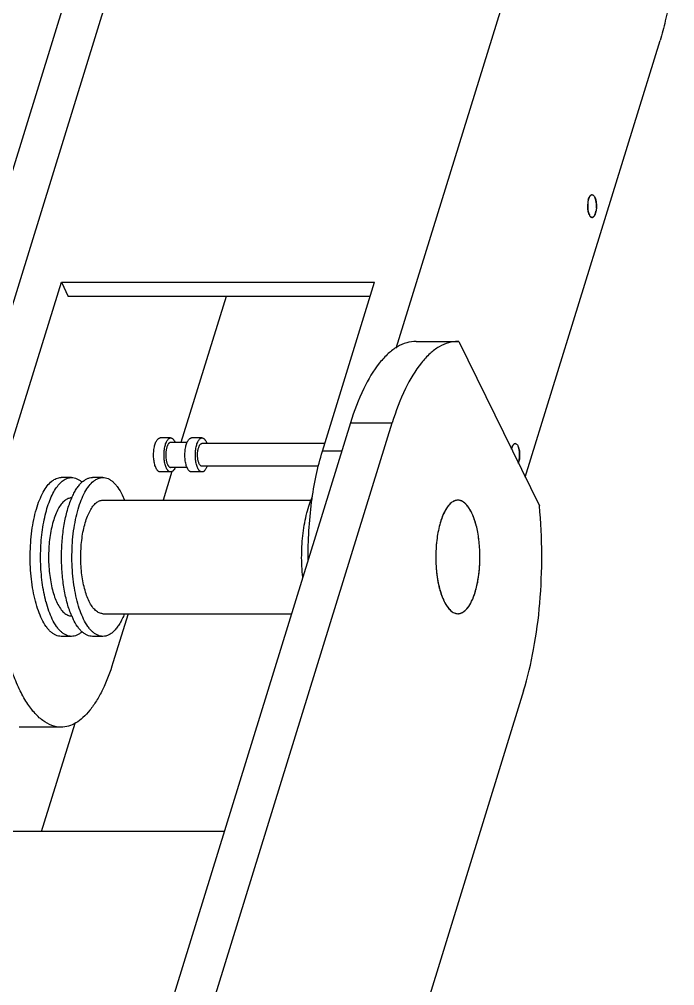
# Model space of a CAD drawing. Header units: inches. Extents: x 0 to 22, y 0 to 17.
# Drawn here: x 16.377 to 17.515, y 12.394 to 14.071 of the extents above; entities that cross this region are included whole.
import ezdxf

# ---------------------------------------------------------------- set-up
doc = ezdxf.new("R2010")
doc.units = ezdxf.units.IN
doc.header["$LTSCALE"] = 1.21
doc.header["$MEASUREMENT"] = 0
doc.layers.get('0').update_dxf_attribs({"linetype": 'CONTINUOUS'})
doc.layers.add('02___PRT_ALL_AXES', color=7, linetype='CONTINUOUS')

msp = doc.modelspace()

# ---------------------------------------------------------------- linework, layer by layer
at = {"color": 7, "linetype": 'Continuous'}
for p, q in [((16.5484, 14.4011), (16.2698, 13.4996)), ((16.2873, 13.3217), (16.6209, 14.4011)), ((17.3099, 14.4011), (17.0313, 13.4996)), ((17.2559, 13.2766), (17.49, 14.034)), ((17.3689, 13.765), (17.3694, 13.7654)), ((17.3746, 13.7653), (17.3741, 13.7658)), ((17.3653, 13.7569), (17.3666, 13.7611)), ((17.3794, 13.751), (17.3786, 13.7566)), ((17.3653, 13.7371), (17.3644, 13.7427)), ((17.3772, 13.7327), (17.3785, 13.7368)), ((17.3698, 13.728), (17.3692, 13.7285)), ((17.3745, 13.7283), (17.3749, 13.7288)), ((16.3598, 13.3217), (16.4504, 13.6147)), ((16.4504, 13.6147), (16.9943, 13.6147)), ((16.4504, 13.6147), (16.4624, 13.5902)), ((16.9038, 13.3217), (16.9943, 13.6147)), ((16.9868, 13.5902), (16.4624, 13.5902)), ((16.7364, 13.5902), (16.6581, 13.3368)), ((17.0664, 13.5122), (17.1389, 13.5122)), ((17.1404, 13.5121), (17.1389, 13.5122)), ((17.1404, 13.5121), (17.2804, 13.2267)), ((16.9523, 13.3706), (16.6144, 12.2771)), ((16.6869, 12.2771), (17.0248, 13.3706)), ((16.9523, 13.3706), (17.0248, 13.3706)), ((17.232, 13.3254), (17.2332, 13.3293)), ((17.2355, 13.3332), (17.2359, 13.3337)), ((17.2412, 13.3335), (17.2407, 13.334)), ((16.9372, 13.3217), (16.9038, 13.3217)), ((17.246, 13.3193), (17.2452, 13.3249)), ((17.2453, 13.3061), (17.2461, 13.3117)), ((17.2439, 13.3011), (17.2451, 13.3051)), ((16.6425, 13.2862), (16.6271, 13.2366)), ((16.5663, 13.0397), (16.54, 12.9546)), ((17.253, 12.9056), (16.6714, 11.0236)), ((16.4161, 12.6616), (16.4742, 12.8498)), ((16.7332, 12.6616), (16.2674, 12.6616))]:
    msp.add_line(p, q, dxfattribs=at)
for centre, radius, start, end in [((17.4136, 13.7469), 0.0494, 176.1016, 177.6154), ((17.4144, 13.7469), 0.0501, 177.6037, 183.8912), ((17.4006, 13.7488), 0.0362, 167.0204, 168.6021), ((17.3849, 13.7537), 0.0197, 155.5341, 157.9069), ((17.3459, 13.7494), 0.0335, 12.495, 14.5905), ((17.3317, 13.747), 0.0479, 3.8976, 4.7703), ((17.3294, 13.7469), 0.0502, 357.611, 3.8845), ((17.4124, 13.7468), 0.0481, 183.9052, 184.7733), ((17.3983, 13.7445), 0.0339, 192.4914, 194.5663), ((17.3591, 13.74), 0.0195, 335.5256, 337.9179), ((17.3435, 13.7449), 0.0359, 347.013, 348.6078), ((17.3307, 13.7468), 0.0489, 356.0963, 357.6246), ((17.2515, 13.3219), 0.0197, 155.5341, 157.9069), ((17.2124, 13.3176), 0.0335, 12.495, 14.5905), ((17.1983, 13.3153), 0.0479, 3.8976, 4.7703), ((17.1959, 13.3151), 0.0502, 357.611, 3.8845), ((17.1973, 13.3151), 0.0489, 356.0963, 357.6246), ((17.2101, 13.3132), 0.0359, 347.013, 348.6078), ((16.5835, 13.0854), 0.1253, 203.3513, 206.1196)]:
    msp.add_arc(centre, radius, start, end, dxfattribs=at)
for points, knots in [([(17.3999, 14.5128), (17.4054, 14.5128), (17.4169, 14.5106), (17.433, 14.5014), (17.4481, 14.4867), (17.4622, 14.4669), (17.475, 14.4425), (17.4864, 14.4137), (17.4961, 14.3811), (17.5069, 14.3322), (17.5148, 14.2664), (17.5157, 14.1857), (17.5093, 14.119), (17.4997, 14.0688), (17.4935, 14.0452), (17.49, 14.034)], [0, 0, 0, 0, 0.031168, 0.065458, 0.105061, 0.15109, 0.203852, 0.263113, 0.328275, 0.398482, 0.54968, 0.707161, 0.860537, 0.932589, 1, 1, 1, 1]), ([(17.3719, 13.7666), (17.3711, 13.7666), (17.3697, 13.7659), (17.3684, 13.7644), (17.367, 13.7622), (17.3656, 13.7584), (17.3645, 13.7532), (17.3641, 13.7474), (17.3644, 13.7415), (17.3654, 13.7362), (17.3665, 13.7329), (17.3672, 13.7315)], [0, 0, 0, 0, 0.0656, 0.106995, 0.155695, 0.274638, 0.417297, 0.573408, 0.730594, 0.876424, 1, 1, 1, 1]), ([(17.3669, 13.7618), (17.3671, 13.7622), (17.3676, 13.7633), (17.3683, 13.7643), (17.3689, 13.765)], [0, 0, 0, 0, 0.278236, 1, 1, 1, 1]), ([(17.3694, 13.7654), (17.3697, 13.7658), (17.3705, 13.7663), (17.3715, 13.7666), (17.3719, 13.7666)], [0, 0, 0, 0, 0.533015, 1, 1, 1, 1]), ([(17.3719, 13.7666), (17.3724, 13.7666), (17.3733, 13.7663), (17.3746, 13.7654), (17.3757, 13.7641), (17.3764, 13.7629), (17.3767, 13.7623)], [0, 0, 0, 0, 0.195453, 0.417887, 0.684137, 1, 1, 1, 1]), ([(17.3767, 13.7623), (17.3774, 13.7609), (17.3785, 13.7576), (17.3794, 13.7522), (17.3797, 13.7464), (17.3793, 13.7406), (17.3783, 13.7353), (17.3769, 13.7316), (17.3754, 13.7293), (17.3744, 13.7281), (17.3732, 13.7274), (17.3723, 13.7272), (17.3719, 13.7272)], [0, 0, 0, 0, 0.123478, 0.269116, 0.426163, 0.582115, 0.724639, 0.843461, 0.892109, 0.933463, 0.968606, 1, 1, 1, 1]), ([(17.3783, 13.7578), (17.3782, 13.7582), (17.3778, 13.7598), (17.3772, 13.7613), (17.3767, 13.7623)], [0, 0, 0, 0, 0.270242, 1, 1, 1, 1]), ([(17.3672, 13.7315), (17.367, 13.7318), (17.3663, 13.7332), (17.3659, 13.7348), (17.3656, 13.7359)], [0, 0, 0, 0, 0.229327, 1, 1, 1, 1]), ([(17.3672, 13.7315), (17.3675, 13.7308), (17.3681, 13.7297), (17.3693, 13.7283), (17.3705, 13.7274), (17.3715, 13.7272), (17.3719, 13.7272)], [0, 0, 0, 0, 0.315305, 0.582027, 0.804619, 1, 1, 1, 1]), ([(17.3749, 13.7288), (17.3751, 13.729), (17.3759, 13.7299), (17.3765, 13.731), (17.3769, 13.7319)], [0, 0, 0, 0, 0.222612, 1, 1, 1, 1]), ([(17.3719, 13.7272), (17.3716, 13.7272), (17.3708, 13.7273), (17.3701, 13.7277), (17.3698, 13.728)], [0, 0, 0, 0, 0.475354, 1, 1, 1, 1]), ([(17.3719, 13.7272), (17.3721, 13.7272), (17.3731, 13.7273), (17.3739, 13.7278), (17.3745, 13.7283)], [0, 0, 0, 0, 0.231063, 1, 1, 1, 1]), ([(17.0664, 13.5122), (17.0609, 13.5122), (17.0494, 13.5104), (17.0329, 13.503), (17.0171, 13.4909), (16.9958, 13.4677), (16.9722, 13.4274), (16.9586, 13.391), (16.9523, 13.3706)], [0, 0, 0, 0, 0.085897, 0.177554, 0.279417, 0.394415, 0.668116, 1, 1, 1, 1]), ([(17.1389, 13.5122), (17.1334, 13.5122), (17.122, 13.5104), (17.1055, 13.503), (17.0896, 13.4909), (17.0683, 13.4677), (17.0447, 13.4274), (17.0311, 13.391), (17.0248, 13.3706)], [0, 0, 0, 0, 0.085897, 0.177554, 0.279417, 0.394415, 0.668116, 1, 1, 1, 1]), ([(16.6693, 13.292), (16.6688, 13.293), (16.6679, 13.2952), (16.6668, 13.2988), (16.666, 13.3027), (16.6653, 13.3069), (16.665, 13.3114), (16.6649, 13.3159), (16.6651, 13.3204), (16.6655, 13.3248), (16.6662, 13.3289), (16.6672, 13.3328), (16.6683, 13.3362), (16.6697, 13.3391), (16.6711, 13.3415), (16.6726, 13.343), (16.6738, 13.3439), (16.6746, 13.3443), (16.6755, 13.3446), (16.6761, 13.3446), (16.6764, 13.3446)], [0, 0, 0, 0, 0.058449, 0.123508, 0.194155, 0.269115, 0.346943, 0.426092, 0.504966, 0.581979, 0.655611, 0.72447, 0.787357, 0.843355, 0.891958, 0.933277, 0.951537, 0.968491, 0.984497, 1, 1, 1, 1]), ([(16.6898, 13.2997), (16.6895, 13.3004), (16.6889, 13.3018), (16.6882, 13.3042), (16.6876, 13.3068), (16.687, 13.3107), (16.6868, 13.3156), (16.6871, 13.3206), (16.6878, 13.3243), (16.6884, 13.3269), (16.6892, 13.3292), (16.69, 13.3311), (16.691, 13.3327), (16.6921, 13.3339), (16.6931, 13.3345), (16.694, 13.3348), (16.6944, 13.3348), (16.6946, 13.3348)], [0, 0, 0, 0, 0.058462, 0.12354, 0.194204, 0.269183, 0.426126, 0.581977, 0.655628, 0.724504, 0.787406, 0.843419, 0.892034, 0.933363, 0.968483, 0.984493, 1, 1, 1, 1]), ([(17.2385, 13.3348), (17.2378, 13.3348), (17.2363, 13.3342), (17.2345, 13.3321), (17.233, 13.3291), (17.2323, 13.3267), (17.232, 13.3254)], [0, 0, 0, 0, 0.168407, 0.38352, 0.661994, 1, 1, 1, 1]), ([(17.2335, 13.3301), (17.2337, 13.3304), (17.2342, 13.3315), (17.2349, 13.3326), (17.2355, 13.3332)], [0, 0, 0, 0, 0.278236, 1, 1, 1, 1]), ([(17.2359, 13.3337), (17.2363, 13.334), (17.2371, 13.3346), (17.2381, 13.3348), (17.2385, 13.3348)], [0, 0, 0, 0, 0.533015, 1, 1, 1, 1]), ([(17.2385, 13.3348), (17.2389, 13.3348), (17.2399, 13.3346), (17.2411, 13.3337), (17.2423, 13.3323), (17.243, 13.3312), (17.2433, 13.3305)], [0, 0, 0, 0, 0.195453, 0.417887, 0.684137, 1, 1, 1, 1]), ([(17.2433, 13.3305), (17.2437, 13.3296), (17.2445, 13.3275), (17.2457, 13.3227), (17.2464, 13.3161), (17.246, 13.3095), (17.245, 13.3045), (17.2443, 13.3022), (17.2439, 13.3011)], [0, 0, 0, 0, 0.104209, 0.22337, 0.490138, 0.762225, 0.887667, 1, 1, 1, 1]), ([(17.2449, 13.3261), (17.2448, 13.3265), (17.2443, 13.328), (17.2438, 13.3295), (17.2433, 13.3305)], [0, 0, 0, 0, 0.270242, 1, 1, 1, 1]), ([(16.4499, 12.8429), (16.4445, 12.8429), (16.433, 12.8451), (16.4169, 12.8543), (16.4017, 12.869), (16.3877, 12.8887), (16.3749, 12.9132), (16.3635, 12.942), (16.3537, 12.9746), (16.343, 13.0234), (16.3351, 13.0893), (16.3342, 13.17), (16.3406, 13.2367), (16.3502, 13.2869), (16.3564, 13.3105), (16.3598, 13.3217)], [0, 0, 0, 0, 0.031168, 0.065458, 0.105061, 0.15109, 0.203852, 0.263113, 0.328275, 0.398482, 0.54968, 0.707161, 0.860537, 0.932589, 1, 1, 1, 1]), ([(16.8789, 13.1334), (16.8787, 13.1667), (16.8815, 13.2158), (16.8921, 13.2785), (16.8995, 13.3078), (16.9038, 13.3217)], [0, 0, 0, 0, 0.524201, 0.771146, 1, 1, 1, 1]), ([(16.6946, 13.2954), (16.6944, 13.2954), (16.6939, 13.2955), (16.6933, 13.2957), (16.6926, 13.2961), (16.6918, 13.2967), (16.6908, 13.2979), (16.6901, 13.2991), (16.6898, 13.2997)], [0, 0, 0, 0, 0.096244, 0.196144, 0.302896, 0.418938, 0.684605, 1, 1, 1, 1]), ([(16.6764, 13.2856), (16.6761, 13.2856), (16.6755, 13.2857), (16.6745, 13.286), (16.6735, 13.2865), (16.6726, 13.2872), (16.6717, 13.2882), (16.6705, 13.2897), (16.6698, 13.291), (16.6693, 13.292)], [0, 0, 0, 0, 0.096203, 0.196063, 0.302766, 0.418767, 0.545741, 0.684731, 1, 1, 1, 1]), ([(16.4684, 13.2406), (16.4696, 13.2433), (16.472, 13.2484), (16.4761, 13.2555), (16.4803, 13.2616), (16.4848, 13.2667), (16.4895, 13.2708), (16.4943, 13.2737), (16.4993, 13.2755), (16.5027, 13.2759), (16.5043, 13.2759)], [0, 0, 0, 0, 0.166942, 0.320771, 0.46132, 0.588894, 0.704391, 0.809501, 0.906849, 1, 1, 1, 1]), ([(16.4684, 13.0357), (16.4654, 13.0426), (16.4602, 13.0579), (16.4548, 13.0827), (16.4514, 13.1098), (16.4503, 13.1381), (16.4514, 13.1665), (16.4548, 13.1936), (16.4602, 13.2184), (16.4654, 13.2336), (16.4684, 13.2406)], [0, 0, 0, 0, 0.108491, 0.23078, 0.36286, 0.500004, 0.637148, 0.769229, 0.891519, 1, 1, 1, 1]), ([(16.4986, 13.061), (16.497, 13.0644), (16.494, 13.0717), (16.4904, 13.0836), (16.4875, 13.0968), (16.4855, 13.1109), (16.4843, 13.1257), (16.484, 13.1407), (16.4846, 13.1557), (16.4861, 13.1703), (16.4884, 13.1842), (16.4915, 13.1969), (16.4954, 13.2083), (16.4998, 13.2181), (16.5041, 13.2249), (16.5079, 13.2293), (16.5114, 13.2326), (16.5153, 13.2351), (16.5194, 13.2364), (16.5215, 13.2366), (16.5224, 13.2366)], [0, 0, 0, 0, 0.05845, 0.123513, 0.194163, 0.269126, 0.346957, 0.426109, 0.504986, 0.582002, 0.655638, 0.724499, 0.787388, 0.843389, 0.891994, 0.913553, 0.933377, 0.96849, 0.984496, 1, 1, 1, 1]), ([(17.253, 12.9056), (17.2603, 12.9293), (17.2722, 12.9798), (17.2825, 13.0591), (17.2858, 13.1424), (17.2831, 13.1988), (17.2804, 13.2267)], [0, 0, 0, 0, 0.228842, 0.478916, 0.73974, 1, 1, 1, 1]), ([(16.5224, 13.0397), (16.5214, 13.0397), (16.5192, 13.04), (16.5159, 13.041), (16.5128, 13.0428), (16.5085, 13.0462), (16.5034, 13.0522), (16.5002, 13.0579), (16.4986, 13.061)], [0, 0, 0, 0, 0.096243, 0.196144, 0.302894, 0.41894, 0.684601, 1, 1, 1, 1]), ([(16.5043, 13.0003), (16.5028, 13.0003), (16.4997, 13.0007), (16.4952, 13.0022), (16.4908, 13.0046), (16.4864, 13.008), (16.4823, 13.0123), (16.4767, 13.0195), (16.4731, 13.0258), (16.471, 13.0302)], [0, 0, 0, 0, 0.096203, 0.196063, 0.302766, 0.418767, 0.545741, 0.684731, 1, 1, 1, 1]), ([(16.54, 12.9546), (16.535, 12.9385), (16.5266, 12.9158), (16.512, 12.8888), (16.5007, 12.8726), (16.4888, 12.8596), (16.4763, 12.8501), (16.4633, 12.8442), (16.4543, 12.8429), (16.4499, 12.8429)], [0, 0, 0, 0, 0.331745, 0.476243, 0.60576, 0.72071, 0.822537, 0.914128, 1, 1, 1, 1])]:
    msp.add_open_spline(points, degree=3, knots=knots, dxfattribs=at)
at = {"layer": '02___PRT_ALL_AXES', "color": 7, "linetype": 'Continuous'}
for p, q in [((16.6402, 13.3446), (16.622, 13.3446)), ((16.6687, 13.3368), (16.6402, 13.3368)), ((16.6946, 13.3446), (16.6764, 13.3446)), ((16.9078, 13.3348), (16.6946, 13.3348)), ((16.7017, 13.3383), (16.7031, 13.3348)), ((16.897, 13.2954), (16.6946, 13.2954)), ((16.6402, 13.2856), (16.622, 13.2856)), ((16.6687, 13.2935), (16.6402, 13.2935)), ((16.6946, 13.2856), (16.6764, 13.2856)), ((16.4681, 13.2759), (16.4499, 13.2759)), ((16.5224, 13.2759), (16.5043, 13.2759)), ((16.5558, 13.2461), (16.5599, 13.2368)), ((16.4686, 13.2405), (16.4681, 13.2405)), ((16.5224, 13.2366), (16.884, 13.2366)), ((17.1688, 13.0765), (17.1689, 13.077)), ((16.4238, 13.0602), (16.4237, 13.0605)), ((16.4238, 13.0602), (16.4237, 13.0605)), ((16.4686, 13.0358), (16.4681, 13.0358)), ((16.5224, 13.0397), (16.85, 13.0397)), ((16.4681, 13.0003), (16.4499, 13.0003)), ((16.5224, 13.0003), (16.5043, 13.0003)), ((16.4499, 12.8429), (16.3774, 12.8429))]:
    msp.add_line(p, q, dxfattribs=at)
for centre, radius, start, end in [((16.6229, 13.3263), 0.0272, 22.823, 26.1119), ((17.1403, 13.2173), 0.0195, 113.9996, 118.1483), ((17.1278, 13.2049), 0.0353, 42.3932, 45.5535), ((17.1595, 13.1968), 0.0478, 142.1873, 143.6403), ((17.0901, 13.1796), 0.0809, 26.1349, 27.0684), ((17.0863, 13.1778), 0.0851, 25.232, 26.1344), ((17.2087, 13.1701), 0.104, 157.5167, 157.8688), ((17.0226, 13.1543), 0.1531, 14.7191, 15.9075), ((17.2764, 13.149), 0.1749, 167.0192, 167.2682), ((17.3344, 13.1394), 0.2337, 174.1516, 174.656), ((16.9575, 13.141), 0.2196, 7.0525, 7.9141), ((17.3529, 13.1381), 0.2523, 180.5362, 181.202), ((16.9266, 13.1382), 0.2507, 0.5351, 1.2053), ((16.9447, 13.1368), 0.2325, 354.1501, 354.6572), ((17.3214, 13.1354), 0.2207, 187.0578, 187.915), ((17.2564, 13.1223), 0.1544, 194.716, 195.8952), ((17.0023, 13.1271), 0.174, 347.0198, 347.2701), ((17.1999, 13.1025), 0.0944, 202.8401, 205.2205), ((17.1904, 13.098), 0.084, 205.2316, 207.0454), ((17.1815, 13.0935), 0.074, 207.025, 209.8253), ((17.1501, 13.0716), 0.0356, 222.4248, 225.5631), ((17.1185, 13.0793), 0.0475, 322.1837, 323.6448), ((17.1389, 13.0546), 0.0149, 269.2499, 269.9993), ((17.1376, 13.0589), 0.0194, 293.9788, 298.1542)]:
    msp.add_arc(centre, radius, start, end, dxfattribs=at)
for points, knots in [([(16.6149, 13.292), (16.6144, 13.293), (16.6135, 13.2952), (16.6124, 13.2988), (16.6116, 13.3027), (16.6109, 13.3069), (16.6106, 13.3114), (16.6105, 13.3159), (16.6107, 13.3204), (16.6111, 13.3248), (16.6118, 13.3289), (16.6128, 13.3328), (16.6139, 13.3362), (16.6153, 13.3391), (16.6168, 13.3415), (16.6182, 13.343), (16.6194, 13.3439), (16.6202, 13.3443), (16.6211, 13.3446), (16.6217, 13.3446), (16.622, 13.3446)], [0, 0, 0, 0, 0.058449, 0.123508, 0.194155, 0.269115, 0.346943, 0.426092, 0.504966, 0.581979, 0.655611, 0.72447, 0.787357, 0.843355, 0.891958, 0.933277, 0.951537, 0.968491, 0.984497, 1, 1, 1, 1]), ([(16.633, 13.292), (16.6325, 13.293), (16.6316, 13.2952), (16.6306, 13.2988), (16.6297, 13.3027), (16.6291, 13.3069), (16.6287, 13.3114), (16.6286, 13.3159), (16.6288, 13.3204), (16.6293, 13.3248), (16.63, 13.3289), (16.6309, 13.3328), (16.632, 13.3362), (16.6334, 13.3391), (16.6349, 13.3415), (16.6363, 13.343), (16.6375, 13.3439), (16.6384, 13.3443), (16.6393, 13.3446), (16.6399, 13.3446), (16.6402, 13.3446)], [0, 0, 0, 0, 0.058449, 0.123508, 0.194155, 0.269115, 0.346943, 0.426092, 0.504966, 0.581979, 0.655611, 0.72447, 0.787357, 0.843356, 0.891958, 0.933277, 0.951537, 0.968491, 0.984497, 1, 1, 1, 1]), ([(16.6367, 13.3349), (16.6364, 13.3345), (16.6357, 13.3335), (16.6348, 13.3319), (16.634, 13.3301), (16.6334, 13.3279), (16.6328, 13.3256), (16.6322, 13.3222), (16.6317, 13.3178), (16.6317, 13.3123), (16.6322, 13.3079), (16.6328, 13.3045), (16.6334, 13.3022), (16.6341, 13.3001), (16.6346, 13.2988), (16.6349, 13.2982)], [0, 0, 0, 0, 0.042224, 0.090116, 0.143534, 0.202064, 0.265097, 0.331881, 0.473145, 0.618291, 0.759314, 0.825895, 0.888671, 0.946914, 1, 1, 1, 1]), ([(16.6402, 13.3368), (16.6399, 13.3368), (16.6393, 13.3367), (16.6384, 13.3363), (16.6375, 13.3357), (16.637, 13.3352), (16.6367, 13.3349)], [0, 0, 0, 0, 0.220718, 0.45449, 0.711882, 1, 1, 1, 1]), ([(16.6402, 13.3446), (16.6405, 13.3446), (16.6412, 13.3446), (16.6421, 13.3443), (16.6431, 13.3437), (16.644, 13.343), (16.6449, 13.3421), (16.6461, 13.3405), (16.6469, 13.3392), (16.6473, 13.3383)], [0, 0, 0, 0, 0.096204, 0.196064, 0.302765, 0.418768, 0.545743, 0.68473, 1, 1, 1, 1]), ([(16.6874, 13.292), (16.6869, 13.293), (16.686, 13.2952), (16.6849, 13.2988), (16.6841, 13.3027), (16.6835, 13.3069), (16.6831, 13.3114), (16.683, 13.3159), (16.6832, 13.3204), (16.6837, 13.3248), (16.6844, 13.3289), (16.6853, 13.3328), (16.6864, 13.3362), (16.6878, 13.3391), (16.6893, 13.3415), (16.6907, 13.343), (16.6919, 13.3439), (16.6928, 13.3443), (16.6937, 13.3446), (16.6943, 13.3446), (16.6946, 13.3446)], [0, 0, 0, 0, 0.058449, 0.123508, 0.194155, 0.269115, 0.346943, 0.426092, 0.504966, 0.581979, 0.655611, 0.72447, 0.787357, 0.843355, 0.891958, 0.933277, 0.951537, 0.968491, 0.984497, 1, 1, 1, 1]), ([(16.6946, 13.3446), (16.6949, 13.3446), (16.6956, 13.3446), (16.6965, 13.3443), (16.6975, 13.3437), (16.6984, 13.343), (16.6993, 13.3421), (16.7005, 13.3405), (16.7013, 13.3392), (16.7017, 13.3383)], [0, 0, 0, 0, 0.096203, 0.196063, 0.302766, 0.418767, 0.545741, 0.684731, 1, 1, 1, 1]), ([(16.6349, 13.2982), (16.6352, 13.2976), (16.6357, 13.2967), (16.6364, 13.2958), (16.6367, 13.2954)], [0, 0, 0, 0, 0.530571, 1, 1, 1, 1]), ([(16.6367, 13.2954), (16.637, 13.2951), (16.6375, 13.2945), (16.6384, 13.2939), (16.6393, 13.2936), (16.6399, 13.2935), (16.6402, 13.2935)], [0, 0, 0, 0, 0.288045, 0.545436, 0.779237, 1, 1, 1, 1]), ([(16.7031, 13.2954), (16.7029, 13.2947), (16.7023, 13.2933), (16.7014, 13.2913), (16.7004, 13.2896), (16.6993, 13.2882), (16.6982, 13.2871), (16.697, 13.2862), (16.6958, 13.2857), (16.695, 13.2856), (16.6946, 13.2856)], [0, 0, 0, 0, 0.171051, 0.328461, 0.471603, 0.600374, 0.715387, 0.818218, 0.911692, 1, 1, 1, 1]), ([(16.622, 13.2856), (16.6217, 13.2856), (16.6211, 13.2857), (16.6201, 13.286), (16.6191, 13.2865), (16.6182, 13.2872), (16.6173, 13.2882), (16.6161, 13.2897), (16.6154, 13.291), (16.6149, 13.292)], [0, 0, 0, 0, 0.096203, 0.196063, 0.302766, 0.418767, 0.545741, 0.684731, 1, 1, 1, 1]), ([(16.6402, 13.2856), (16.6399, 13.2856), (16.6392, 13.2857), (16.6382, 13.286), (16.6373, 13.2865), (16.6363, 13.2872), (16.6354, 13.2882), (16.6343, 13.2897), (16.6335, 13.291), (16.633, 13.292)], [0, 0, 0, 0, 0.096204, 0.196064, 0.302765, 0.418768, 0.545743, 0.68473, 1, 1, 1, 1]), ([(16.648, 13.2935), (16.6475, 13.2923), (16.6467, 13.2907), (16.6454, 13.2888), (16.6444, 13.2876), (16.6434, 13.2867), (16.6424, 13.2861), (16.6413, 13.2857), (16.6405, 13.2856), (16.6402, 13.2856)], [0, 0, 0, 0, 0.321732, 0.462675, 0.590428, 0.705866, 0.81067, 0.907496, 1, 1, 1, 1]), ([(16.6946, 13.2856), (16.6942, 13.2856), (16.6936, 13.2857), (16.6926, 13.286), (16.6917, 13.2865), (16.6907, 13.2872), (16.6898, 13.2882), (16.6886, 13.2897), (16.6879, 13.291), (16.6874, 13.292)], [0, 0, 0, 0, 0.096203, 0.196063, 0.302766, 0.418767, 0.545741, 0.684731, 1, 1, 1, 1]), ([(16.4166, 13.0302), (16.4143, 13.0349), (16.41, 13.0451), (16.405, 13.0618), (16.401, 13.0802), (16.3981, 13.1), (16.3965, 13.1207), (16.3961, 13.1418), (16.3969, 13.1628), (16.399, 13.1832), (16.4023, 13.2026), (16.4066, 13.2205), (16.412, 13.2364), (16.4182, 13.25), (16.4252, 13.2611), (16.4319, 13.2683), (16.4374, 13.2723), (16.4415, 13.2744), (16.4457, 13.2757), (16.4485, 13.2759), (16.4499, 13.2759)], [0, 0, 0, 0, 0.058449, 0.123508, 0.194155, 0.269115, 0.346943, 0.426092, 0.504966, 0.581979, 0.655611, 0.72447, 0.787357, 0.843355, 0.891958, 0.933277, 0.951537, 0.968491, 0.984497, 1, 1, 1, 1]), ([(16.4237, 13.0605), (16.4223, 13.0658), (16.4198, 13.0769), (16.4161, 13.1001), (16.4138, 13.1305), (16.4148, 13.1612), (16.4174, 13.1852), (16.4204, 13.2022), (16.4241, 13.2181), (16.4287, 13.2324), (16.434, 13.2451), (16.4399, 13.2559), (16.4463, 13.2645), (16.4531, 13.271), (16.4594, 13.2744), (16.4644, 13.2757), (16.4668, 13.2759), (16.4681, 13.2759)], [0, 0, 0, 0, 0.069979, 0.143943, 0.299335, 0.456759, 0.533207, 0.606567, 0.675768, 0.739872, 0.79812, 0.850003, 0.895361, 0.934551, 0.96869, 0.984539, 1, 1, 1, 1]), ([(16.4681, 13.2759), (16.4696, 13.2759), (16.4728, 13.2756), (16.4775, 13.274), (16.482, 13.2714), (16.4848, 13.2691), (16.4862, 13.2678)], [0, 0, 0, 0, 0.228697, 0.466607, 0.721695, 1, 1, 1, 1]), ([(16.4891, 13.0302), (16.4868, 13.0349), (16.4826, 13.0451), (16.4775, 13.0618), (16.4735, 13.0802), (16.4707, 13.1), (16.469, 13.1207), (16.4686, 13.1418), (16.4694, 13.1628), (16.4715, 13.1832), (16.4748, 13.2026), (16.4791, 13.2205), (16.4845, 13.2364), (16.4908, 13.25), (16.4978, 13.2611), (16.5044, 13.2683), (16.51, 13.2723), (16.5141, 13.2744), (16.5182, 13.2757), (16.5211, 13.2759), (16.5224, 13.2759)], [0, 0, 0, 0, 0.058448, 0.123508, 0.194155, 0.269115, 0.346943, 0.426092, 0.504966, 0.581979, 0.655612, 0.72447, 0.787357, 0.843356, 0.891958, 0.933277, 0.951537, 0.968491, 0.984496, 1, 1, 1, 1]), ([(16.5224, 13.2759), (16.524, 13.2759), (16.527, 13.2756), (16.5316, 13.2741), (16.536, 13.2716), (16.5403, 13.2682), (16.5445, 13.2639), (16.5501, 13.2567), (16.5536, 13.2505), (16.5558, 13.2461)], [0, 0, 0, 0, 0.096203, 0.196063, 0.302768, 0.418766, 0.545738, 0.684733, 1, 1, 1, 1]), ([(16.4681, 13.2405), (16.467, 13.2405), (16.4649, 13.2403), (16.4607, 13.239), (16.4566, 13.2364), (16.4529, 13.2329), (16.449, 13.2284), (16.4445, 13.2213), (16.4399, 13.2111), (16.4359, 13.1993), (16.4326, 13.186), (16.4302, 13.1716), (16.4287, 13.1565), (16.428, 13.1408), (16.4284, 13.1252), (16.4296, 13.1098), (16.4317, 13.0951), (16.4347, 13.0814), (16.4384, 13.069), (16.4416, 13.0614), (16.4433, 13.058)], [0, 0, 0, 0, 0.015504, 0.03151, 0.066623, 0.086448, 0.108006, 0.156611, 0.212612, 0.275501, 0.344363, 0.417998, 0.495014, 0.573891, 0.653043, 0.730874, 0.805837, 0.876486, 0.941551, 1, 1, 1, 1]), ([(16.8695, 13.1029), (16.8681, 13.1157), (16.8673, 13.135), (16.8682, 13.1605), (16.8699, 13.1793), (16.8727, 13.1973), (16.8764, 13.2141), (16.8809, 13.2294), (16.8847, 13.239), (16.8867, 13.2434)], [0, 0, 0, 0, 0.269248, 0.404499, 0.537106, 0.664879, 0.785776, 0.897981, 1, 1, 1, 1]), ([(17.1389, 13.2366), (17.1369, 13.2366), (17.1326, 13.2357), (17.1267, 13.2319), (17.1213, 13.226), (17.1141, 13.2147), (17.1072, 13.196), (17.102, 13.1698), (17.1, 13.1407), (17.1014, 13.1114), (17.1061, 13.0845), (17.1116, 13.0681), (17.1151, 13.061)], [0, 0, 0, 0, 0.031394, 0.066539, 0.107891, 0.156544, 0.275366, 0.417887, 0.573837, 0.730887, 0.876524, 1, 1, 1, 1]), ([(17.1311, 13.2345), (17.1303, 13.2341), (17.1267, 13.2318), (17.1237, 13.2287), (17.1217, 13.2261)], [0, 0, 0, 0, 0.22548, 1, 1, 1, 1]), ([(17.1389, 13.2366), (17.1384, 13.2366), (17.1361, 13.2364), (17.1339, 13.2358), (17.1324, 13.2351)], [0, 0, 0, 0, 0.244584, 1, 1, 1, 1]), ([(17.1689, 13.077), (17.1713, 13.0847), (17.175, 13.1014), (17.1775, 13.1275), (17.1772, 13.1544), (17.1741, 13.1801), (17.1685, 13.2027), (17.1616, 13.2185), (17.155, 13.2279), (17.1499, 13.2328), (17.1445, 13.2358), (17.1407, 13.2366), (17.1389, 13.2366)], [0, 0, 0, 0, 0.139423, 0.292854, 0.450389, 0.601639, 0.736961, 0.848858, 0.894903, 0.93452, 0.968821, 1, 1, 1, 1]), ([(17.1526, 13.2301), (17.1518, 13.2308), (17.1491, 13.2333), (17.1458, 13.2352), (17.1432, 13.2359)], [0, 0, 0, 0, 0.275063, 1, 1, 1, 1]), ([(17.1621, 13.2164), (17.1615, 13.2176), (17.1592, 13.222), (17.1563, 13.2261), (17.1539, 13.2287)], [0, 0, 0, 0, 0.273192, 1, 1, 1, 1]), ([(17.121, 13.2252), (17.1202, 13.2241), (17.1169, 13.2193), (17.1144, 13.214), (17.1126, 13.2098)], [0, 0, 0, 0, 0.227158, 1, 1, 1, 1]), ([(17.1698, 13.1963), (17.1694, 13.1979), (17.1675, 13.2039), (17.1653, 13.2098), (17.1633, 13.214)], [0, 0, 0, 0, 0.26644, 1, 1, 1, 1]), ([(17.1089, 13.1993), (17.1086, 13.1984), (17.1075, 13.1948), (17.1066, 13.1911), (17.1059, 13.1883)], [0, 0, 0, 0, 0.242821, 1, 1, 1, 1]), ([(17.1124, 13.2092), (17.1121, 13.2085), (17.1108, 13.2052), (17.1097, 13.2019), (17.1089, 13.1993)], [0, 0, 0, 0, 0.241264, 1, 1, 1, 1]), ([(17.1006, 13.1328), (17.1007, 13.1308), (17.1009, 13.1226), (17.1016, 13.1144), (17.1024, 13.1083)], [0, 0, 0, 0, 0.253294, 1, 1, 1, 1]), ([(17.1762, 13.1152), (17.1764, 13.1172), (17.177, 13.1257), (17.1773, 13.1341), (17.1772, 13.1405)], [0, 0, 0, 0, 0.2474, 1, 1, 1, 1]), ([(17.1721, 13.0888), (17.1725, 13.0907), (17.1742, 13.0987), (17.1753, 13.1069), (17.176, 13.1131)], [0, 0, 0, 0, 0.24102, 1, 1, 1, 1]), ([(17.1028, 13.105), (17.1031, 13.1031), (17.1042, 13.0957), (17.1057, 13.0884), (17.1071, 13.0831)], [0, 0, 0, 0, 0.259375, 1, 1, 1, 1]), ([(17.108, 13.08), (17.1083, 13.0788), (17.1098, 13.074), (17.1115, 13.0692), (17.1129, 13.0658)], [0, 0, 0, 0, 0.262129, 1, 1, 1, 1]), ([(17.1389, 13.0397), (17.1404, 13.0397), (17.1434, 13.0402), (17.1477, 13.0421), (17.1519, 13.0453), (17.1575, 13.0514), (17.1637, 13.062), (17.1673, 13.0716), (17.1689, 13.077)], [0, 0, 0, 0, 0.085909, 0.177541, 0.27941, 0.394403, 0.668119, 1, 1, 1, 1]), ([(17.1689, 13.077), (17.1692, 13.0777), (17.1703, 13.0814), (17.1712, 13.0851), (17.1719, 13.088)], [0, 0, 0, 0, 0.208962, 1, 1, 1, 1]), ([(16.4347, 13.0302), (16.4325, 13.0347), (16.4284, 13.0446), (16.4252, 13.0548), (16.4238, 13.0602)], [0, 0, 0, 0, 0.473876, 1, 1, 1, 1]), ([(17.1151, 13.061), (17.1166, 13.0579), (17.1199, 13.0522), (17.1257, 13.0453), (17.132, 13.0408), (17.1367, 13.0397), (17.1389, 13.0397)], [0, 0, 0, 0, 0.31566, 0.582142, 0.8046, 1, 1, 1, 1]), ([(17.1652, 13.0666), (17.1656, 13.0674), (17.1668, 13.0706), (17.168, 13.0739), (17.1688, 13.0765)], [0, 0, 0, 0, 0.241063, 1, 1, 1, 1]), ([(16.4433, 13.058), (16.4449, 13.0547), (16.4482, 13.0488), (16.4535, 13.0425), (16.458, 13.039), (16.4613, 13.0371), (16.4646, 13.036), (16.4669, 13.0358), (16.4681, 13.0358)], [0, 0, 0, 0, 0.315395, 0.581062, 0.697104, 0.803856, 0.903756, 1, 1, 1, 1]), ([(17.1174, 13.0567), (17.1179, 13.0558), (17.1198, 13.0526), (17.122, 13.0496), (17.1239, 13.0476)], [0, 0, 0, 0, 0.268903, 1, 1, 1, 1]), ([(17.1252, 13.0462), (17.126, 13.0455), (17.1287, 13.043), (17.132, 13.0411), (17.1346, 13.0404)], [0, 0, 0, 0, 0.274962, 1, 1, 1, 1]), ([(17.1467, 13.0418), (17.1475, 13.0422), (17.1511, 13.0445), (17.1541, 13.0476), (17.1561, 13.0502)], [0, 0, 0, 0, 0.225516, 1, 1, 1, 1]), ([(16.4499, 13.0003), (16.4484, 13.0003), (16.4453, 13.0007), (16.4408, 13.0022), (16.4364, 13.0046), (16.432, 13.008), (16.4279, 13.0123), (16.4223, 13.0195), (16.4187, 13.0258), (16.4166, 13.0302)], [0, 0, 0, 0, 0.096203, 0.196063, 0.302766, 0.418767, 0.545741, 0.684731, 1, 1, 1, 1]), ([(16.4681, 13.0003), (16.4665, 13.0003), (16.4635, 13.0007), (16.4589, 13.0022), (16.4545, 13.0046), (16.4502, 13.008), (16.446, 13.0123), (16.4404, 13.0195), (16.4369, 13.0258), (16.4347, 13.0302)], [0, 0, 0, 0, 0.096203, 0.196063, 0.302766, 0.418767, 0.545741, 0.684731, 1, 1, 1, 1]), ([(16.5224, 13.0003), (16.5209, 13.0003), (16.5179, 13.0007), (16.5133, 13.0022), (16.5089, 13.0046), (16.5046, 13.008), (16.5004, 13.0123), (16.4948, 13.0195), (16.4913, 13.0258), (16.4891, 13.0302)], [0, 0, 0, 0, 0.096203, 0.196063, 0.302768, 0.418766, 0.545738, 0.684733, 1, 1, 1, 1]), ([(16.5599, 13.0395), (16.5587, 13.0365), (16.5563, 13.0309), (16.5521, 13.023), (16.5476, 13.0163), (16.543, 13.0106), (16.5381, 13.0061), (16.533, 13.0028), (16.5278, 13.0008), (16.5242, 13.0003), (16.5224, 13.0003)], [0, 0, 0, 0, 0.168642, 0.323909, 0.465464, 0.593473, 0.70874, 0.812923, 0.90874, 1, 1, 1, 1]), ([(17.1389, 13.0397), (17.1395, 13.0397), (17.1417, 13.0398), (17.1439, 13.0405), (17.1454, 13.0412)], [0, 0, 0, 0, 0.244599, 1, 1, 1, 1]), ([(16.4862, 13.0085), (16.4848, 13.0072), (16.482, 13.0049), (16.4774, 13.0023), (16.4728, 13.0007), (16.4696, 13.0003), (16.4681, 13.0003)], [0, 0, 0, 0, 0.278215, 0.533279, 0.77123, 1, 1, 1, 1])]:
    msp.add_open_spline(points, degree=3, knots=knots, dxfattribs=at)
for points in [[(17.1432, 13.2359), (17.1418, 13.2363), (17.1404, 13.2366), (17.1389, 13.2366)], [(17.1346, 13.0404), (17.1359, 13.04), (17.1373, 13.0397), (17.1387, 13.0397)]]:
    msp.add_open_spline(points, degree=3, dxfattribs=at)

doc.saveas('drawing.dxf')
